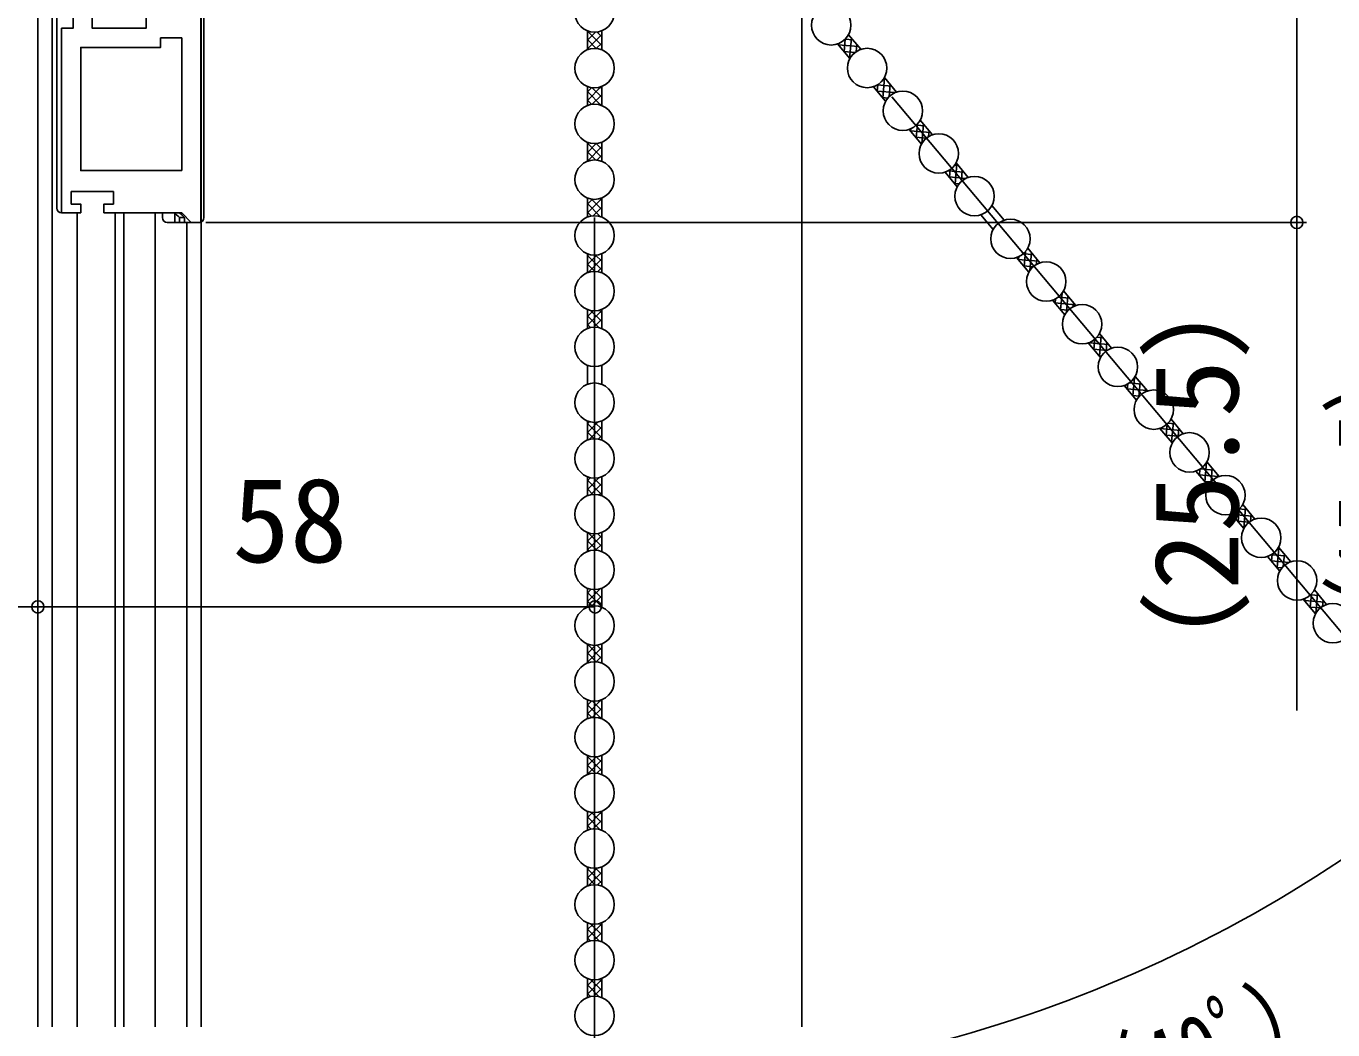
# Model space of a CAD drawing. Units: millimetres, scale not verified. Extents: x -525 to 525, y -785 to 780.
# Drawn here: x -241.2 to -105.2, y 223.3 to 327.7 of the extents above; entities that cross this region are included whole.
import ezdxf
from ezdxf.enums import TextEntityAlignment as Align

# ---------------------------------------------------------------- set-up
doc = ezdxf.new("R2010")
doc.units = ezdxf.units.MM
doc.header["$LTSCALE"] = 4
for name, color, linetype in [('0-3_YKK_11', 7, 'Continuous'), ('0-5_YKK_12', 2, 'Continuous'), ('0-6_YKK_13', 4, 'Continuous'), ('0-8_YKK_D', 6, 'Continuous'), ('0-A_YSS_K', 3, 'Continuous')]:
    doc.layers.add(name, color=color, linetype=linetype)
doc.styles.add('ＭＳ ゴシック', font='')
doc.styles.get('ＭＳ ゴシック').set_extended_font_data('MS Gothic')

msp = doc.modelspace()

# ---------------------------------------------------------------- linework, layer by layer
at = {"layer": '0-3_YKK_11'}
for points in [[(-223.031, 342.3), (-223.031, 307.3), (-224.031, 307.3), (-225.031, 308.3), (-233.131, 308.3), (-233.131, 309.2), (-232.131, 309.2), (-232.131, 310.5), (-236.531, 310.5), (-236.531, 309.2), (-235.531, 309.2), (-235.531, 308.3), (-237.531, 308.3), (-237.531, 327.5), (-236.331, 327.5), (-236.331, 337.8)], [(-234.331, 339.8), (-234.331, 327.5), (-228.731, 327.5), (-228.731, 332.5)]]:
    msp.add_lwpolyline(points, dxfattribs=at)
msp.add_lwpolyline([(-225.031, 312.7), (-225.031, 326.5), (-227.231, 326.5), (-227.231, 325.5), (-235.531, 325.5), (-235.531, 312.7)], close=True, dxfattribs=at)
at = {"layer": '0-5_YKK_12'}
for p, q in [((-240, 361.8), (-240, 223.627)), ((-238.5, 342.3), (-238.5, 223.627)), ((-223.005, 342.26), (-223.003, 223.627)), ((-235.9, 308.3), (-235.9, 223.627)), ((-231.95, 308.3), (-231.95, 223.627)), ((-231.05, 308.3), (-231.05, 223.627)), ((-227.8, 308.3), (-227.8, 223.627)), ((-224.5, 307.3), (-224.5, 223.627))]:
    msp.add_line(p, q, dxfattribs=at)
at = {"layer": '0-6_YKK_13'}
for p, q in [((-238.031, 342.1), (-238.031, 308.8)), ((-222.731, 307.8), (-222.731, 342.1)), ((-182.818, 327.242), (-182.818, 325.258)), ((-182.818, 327.157), (-182.756, 327.219)), ((-182.818, 327.213), (-181.318, 325.713)), ((-182.818, 326.259), (-181.975, 327.102)), ((-182.818, 325.361), (-181.318, 326.861)), ((-181.822, 327.115), (-181.318, 326.611)), ((-181.318, 327.242), (-181.318, 325.258)), ((-156.112, 325.054), (-155.998, 326.354)), ((-155.994, 326.358), (-155.189, 326.288)), ((-155.643, 326.828), (-154.367, 325.308)), ((-155.535, 324.366), (-155.35, 326.479)), ((-182.818, 326.315), (-181.897, 325.393)), ((-182.818, 325.417), (-182.702, 325.3)), ((-181.889, 325.392), (-181.318, 325.963)), ((-156.792, 325.864), (-155.516, 324.344)), ((-156.725, 325.785), (-154.612, 325.6)), ((-156.689, 325.742), (-156.675, 325.907)), ((-156.148, 325.097), (-154.961, 324.993)), ((-154.835, 325.082), (-154.773, 325.791)), ((-155.571, 324.409), (-155.484, 324.401)), ((-152.071, 320.239), (-151.886, 322.352)), ((-151.915, 322.385), (-150.639, 320.865)), ((-182.818, 321.442), (-182.818, 319.458)), ((-182.818, 319.973), (-181.368, 321.424)), ((-182.818, 320.871), (-182.367, 321.322)), ((-182.818, 320.926), (-181.369, 319.477)), ((-182.308, 321.314), (-181.318, 320.325)), ((-181.482, 321.386), (-181.318, 321.223)), ((-181.318, 321.442), (-181.318, 319.458)), ((-153.064, 321.421), (-151.788, 319.901)), ((-152.684, 320.969), (-150.799, 320.804)), ((-152.664, 321.605), (-151.148, 321.472)), ((-152.649, 320.926), (-152.585, 321.655)), ((-152.037, 322.187), (-151.726, 322.16)), ((-151.421, 320.387), (-151.309, 321.664)), ((-150.745, 320.827), (-150.732, 320.976)), ((-182.818, 320.028), (-182.368, 319.578)), ((-182.307, 319.586), (-181.318, 320.575)), ((-181.481, 319.514), (-181.318, 319.677)), ((-152.107, 320.281), (-151.563, 320.234)), ((-149.336, 316.978), (-148.06, 315.458)), ((-149.221, 316.842), (-147.108, 316.657)), ((-149.185, 316.799), (-149.164, 317.044)), ((-148.608, 316.111), (-148.484, 317.528)), ((-148.588, 317.424), (-147.685, 317.345)), ((-148.186, 317.942), (-146.911, 316.422)), ((-148.022, 315.526), (-147.846, 317.536)), ((-147.323, 316.231), (-147.269, 316.848)), ((-182.818, 315.642), (-182.818, 313.658)), ((-182.818, 315.483), (-182.701, 315.6)), ((-182.818, 315.538), (-181.318, 314.038)), ((-182.818, 314.585), (-181.896, 315.507)), ((-181.89, 315.508), (-181.318, 314.936)), ((-181.318, 315.642), (-181.318, 313.658)), ((-148.644, 316.154), (-147.565, 316.059)), ((-148.067, 315.466), (-148.056, 315.465)), ((-182.818, 313.686), (-181.318, 315.186)), ((-182.818, 314.64), (-181.976, 313.798)), ((-181.822, 313.785), (-181.318, 314.288)), ((-182.818, 313.742), (-182.757, 313.681)), ((-145.144, 311.983), (-145.072, 312.807)), ((-144.617, 313.252), (-144.222, 313.217)), ((-144.567, 311.296), (-144.382, 313.409)), ((-144.458, 313.499), (-143.183, 311.979)), ((-145.607, 312.535), (-144.332, 311.015)), ((-145.288, 312.673), (-143.644, 312.529)), ((-145.18, 312.026), (-143.439, 311.874)), ((-143.907, 311.555), (-143.805, 312.721)), ((-143.234, 311.961), (-143.228, 312.033)), ((-144.603, 311.338), (-144.146, 311.298)), ((-182.818, 309.842), (-182.818, 307.858)), ((-182.818, 308.298), (-181.318, 309.798)), ((-182.818, 309.196), (-182.301, 309.713)), ((-182.818, 309.252), (-181.48, 307.914)), ((-182.394, 309.726), (-181.318, 308.65)), ((-182.225, 307.994), (-181.318, 308.9)), ((-181.54, 309.769), (-181.318, 309.548)), ((-181.318, 309.842), (-181.318, 307.858)), ((-140.73, 309.056), (-139.455, 307.536)), ((-237.531, 308.3), (-237.426, 308.3)), ((-237.426, 308.3), (-237.168, 308.3)), ((-237.168, 308.3), (-237.031, 308.3)), ((-232.131, 308.3), (-231.631, 308.3)), ((-231.631, 308.3), (-227.031, 308.3)), ((-225.258, 308.3), (-227.031, 308.3)), ((-227.031, 308.3), (-227.031, 307.8)), ((-226.531, 307.3), (-225.756, 307.3)), ((-225.782, 308.3), (-225.756, 308.274)), ((-225.256, 307.8), (-224.731, 307.8)), ((-225.256, 307.3), (-225.256, 307.8)), ((-225.256, 307.3), (-224.731, 307.3)), ((-224.731, 307.8), (-225.031, 308.1)), ((-182.818, 308.354), (-182.432, 307.968)), ((-181.424, 307.896), (-181.318, 308.002)), ((-141.879, 308.092), (-140.604, 306.572)), ((-137.002, 304.613), (-135.727, 303.093)), ((-182.818, 304.042), (-182.818, 302.058)), ((-182.818, 303.808), (-182.644, 303.982)), ((-182.818, 302.91), (-181.813, 303.916)), ((-182.818, 303.864), (-181.318, 302.364)), ((-182.746, 302.085), (-181.318, 303.512)), ((-181.959, 303.903), (-181.318, 303.262)), ((-181.318, 304.042), (-181.318, 302.058)), ((-138.151, 303.649), (-136.876, 302.129)), ((-137.989, 303.456), (-135.875, 303.271)), ((-137.953, 303.413), (-137.924, 303.74)), ((-137.457, 304.046), (-136.453, 303.959)), ((-137.376, 302.725), (-137.241, 304.265)), ((-136.776, 302.293), (-136.614, 304.15)), ((-136.082, 302.935), (-136.036, 303.462)), ((-182.818, 302.966), (-182.052, 302.2)), ((-182.818, 302.068), (-182.811, 302.061)), ((-181.756, 302.176), (-181.318, 302.614)), ((-137.412, 302.768), (-136.436, 302.682)), ((-134.423, 299.206), (-133.147, 297.686)), ((-134.151, 298.882), (-134.111, 299.34)), ((-133.818, 299.53), (-132.651, 299.428)), ((-133.574, 298.194), (-133.421, 299.937)), ((-133.301, 300.122), (-133.228, 300.116)), ((-133.274, 300.17), (-131.998, 298.65)), ((-132.955, 297.977), (-132.812, 299.619)), ((-182.818, 298.242), (-182.818, 296.258)), ((-182.818, 296.624), (-181.318, 298.124)), ((-182.818, 297.522), (-182.234, 298.107)), ((-182.485, 298.143), (-181.318, 296.976)), ((-181.599, 298.154), (-181.318, 297.874)), ((-181.318, 298.242), (-181.318, 296.258)), ((-134.187, 298.925), (-132.074, 298.74)), ((-133.61, 298.237), (-132.787, 298.165)), ((-132.269, 298.537), (-132.234, 298.932)), ((-182.818, 297.578), (-181.582, 296.341)), ((-182.818, 296.68), (-182.494, 296.355)), ((-182.146, 296.399), (-181.318, 297.226)), ((-181.369, 296.277), (-181.318, 296.328)), ((-130.11, 294.067), (-130.016, 295.147)), ((-129.806, 295.354), (-129.188, 295.3)), ((-129.546, 295.727), (-128.27, 294.207)), ((-129.533, 293.379), (-129.348, 295.492)), ((-130.695, 294.763), (-129.419, 293.243)), ((-130.688, 294.754), (-130.687, 294.766)), ((-130.623, 294.788), (-128.61, 294.612)), ((-130.146, 294.109), (-128.731, 293.985)), ((-128.85, 293.902), (-128.771, 294.804)), ((-182.818, 292.442), (-182.818, 290.458)), ((-181.318, 292.442), (-181.318, 290.458)), ((-129.569, 293.421), (-129.324, 293.4)), ((-126.07, 289.251), (-125.905, 291.138)), ((-125.874, 291.186), (-125.724, 291.173)), ((-125.817, 291.284), (-124.542, 289.764)), ((-126.967, 290.32), (-125.691, 288.8)), ((-126.683, 289.982), (-124.57, 289.797)), ((-126.647, 289.939), (-126.599, 290.485)), ((-126.425, 290.597), (-125.147, 290.485)), ((-125.44, 289.162), (-125.308, 290.676)), ((-124.758, 289.678), (-124.73, 289.988)), ((-126.106, 289.294), (-125.378, 289.23)), ((-182.818, 286.642), (-182.818, 284.658)), ((-182.818, 286.334), (-182.586, 286.566)), ((-182.818, 285.436), (-181.725, 286.529)), ((-182.818, 286.39), (-181.318, 284.89)), ((-182.637, 284.72), (-181.318, 286.038)), ((-182.031, 286.5), (-181.318, 285.788)), ((-181.318, 286.642), (-181.318, 284.658)), ((-123.238, 285.877), (-121.963, 284.357)), ((-123.219, 285.854), (-121.106, 285.669)), ((-123.184, 285.811), (-123.176, 285.899)), ((-122.606, 285.123), (-122.502, 286.312)), ((-122.394, 286.419), (-121.683, 286.357)), ((-122.089, 286.841), (-120.814, 285.321)), ((-122.029, 284.436), (-121.844, 286.549)), ((-121.337, 285.057), (-121.267, 285.861)), ((-182.818, 285.492), (-182.126, 284.799)), ((-181.693, 284.765), (-181.318, 285.14)), ((-122.642, 285.166), (-121.343, 285.053)), ((-122.065, 284.478), (-121.9, 284.464)), ((-119.143, 280.996), (-119.087, 281.632)), ((-119.037, 281.664), (-117.643, 281.542)), ((-118.566, 280.308), (-118.387, 282.352)), ((-118.45, 282.25), (-118.22, 282.23)), ((-118.361, 282.398), (-117.086, 280.878)), ((-117.925, 280.341), (-117.804, 281.733)), ((-182.818, 280.842), (-182.818, 278.858)), ((-182.818, 279.521), (-181.581, 280.759)), ((-182.818, 280.419), (-182.493, 280.745)), ((-182.818, 280.475), (-181.318, 278.975)), ((-182.484, 278.957), (-181.318, 280.123)), ((-182.147, 280.701), (-181.318, 279.873)), ((-181.37, 280.823), (-181.318, 280.771)), ((-181.318, 280.842), (-181.318, 278.858)), ((-119.51, 281.434), (-118.235, 279.914)), ((-119.179, 281.039), (-117.137, 280.86)), ((-118.601, 280.351), (-117.967, 280.295)), ((-117.246, 280.816), (-117.226, 281.045)), ((-182.818, 279.577), (-182.235, 278.993)), ((-181.598, 278.945), (-181.318, 279.225)), ((-115.102, 276.18), (-114.988, 277.48)), ((-114.984, 277.485), (-114.179, 277.414)), ((-114.633, 277.955), (-113.357, 276.435)), ((-114.525, 275.492), (-114.34, 277.606)), ((-115.782, 276.991), (-114.507, 275.471)), ((-115.715, 276.911), (-113.602, 276.726)), ((-115.679, 276.868), (-115.665, 277.034)), ((-115.138, 276.223), (-113.951, 276.119)), ((-113.825, 276.209), (-113.763, 276.918)), ((-182.818, 275.042), (-182.818, 273.058)), ((-182.818, 275.031), (-182.811, 275.039)), ((-182.818, 274.133), (-182.051, 274.9)), ((-182.818, 273.235), (-181.318, 274.735)), ((-182.747, 275.016), (-181.318, 273.587)), ((-181.757, 274.924), (-181.318, 274.485)), ((-181.318, 275.042), (-181.318, 273.058)), ((-114.561, 275.535), (-114.474, 275.528)), ((-182.818, 274.189), (-181.814, 273.184)), ((-181.958, 273.197), (-181.318, 273.837)), ((-111.062, 271.365), (-110.877, 273.478)), ((-111.027, 273.314), (-110.716, 273.287)), ((-110.905, 273.512), (-109.629, 271.992)), ((-182.818, 273.291), (-182.645, 273.117)), ((-112.054, 272.548), (-110.778, 271.028)), ((-111.675, 272.096), (-109.789, 271.931)), ((-111.654, 272.731), (-110.139, 272.599)), ((-111.639, 272.053), (-111.575, 272.781)), ((-110.411, 271.513), (-110.299, 272.79)), ((-109.735, 271.953), (-109.722, 272.102)), ((-111.097, 271.408), (-110.553, 271.36)), ((-182.818, 269.242), (-182.818, 267.258)), ((-181.318, 269.242), (-181.318, 267.258)), ((-182.818, 267.847), (-181.479, 269.187)), ((-182.818, 268.745), (-182.431, 269.132)), ((-182.818, 268.801), (-181.318, 267.301)), ((-182.818, 267.903), (-182.302, 267.387)), ((-182.393, 267.374), (-181.318, 268.449)), ((-182.226, 269.106), (-181.318, 268.199)), ((-181.425, 269.204), (-181.318, 269.097)), ((-108.326, 268.104), (-107.05, 266.584)), ((-108.211, 267.968), (-106.098, 267.783)), ((-108.175, 267.925), (-108.154, 268.171)), ((-107.598, 267.237), (-107.474, 268.654)), ((-107.578, 268.55), (-106.675, 268.471)), ((-107.177, 269.069), (-105.901, 267.549)), ((-107.012, 266.652), (-106.836, 268.663)), ((-106.313, 267.358), (-106.259, 267.975)), ((-181.539, 267.33), (-181.318, 267.551)), ((-107.634, 267.28), (-106.555, 267.186)), ((-107.057, 266.592), (-107.046, 266.591)), ((-182.818, 263.442), (-182.818, 261.458)), ((-182.818, 263.357), (-182.756, 263.419)), ((-182.818, 263.413), (-181.318, 261.913)), ((-182.818, 262.459), (-181.975, 263.302)), ((-182.818, 261.561), (-181.318, 263.061)), ((-182.818, 262.515), (-181.897, 261.593)), ((-181.822, 263.315), (-181.318, 262.811)), ((-181.318, 263.442), (-181.318, 261.458)), ((-182.818, 261.617), (-182.702, 261.5)), ((-181.889, 261.592), (-181.318, 262.163)), ((-182.818, 257.642), (-182.818, 255.658)), ((-182.818, 256.173), (-181.368, 257.624)), ((-182.818, 257.071), (-182.367, 257.522)), ((-182.818, 257.126), (-181.369, 255.677)), ((-182.308, 257.514), (-181.318, 256.525)), ((-181.482, 257.586), (-181.318, 257.423)), ((-181.318, 257.642), (-181.318, 255.658)), ((-182.818, 256.228), (-182.368, 255.778)), ((-182.307, 255.786), (-181.318, 256.775)), ((-181.481, 255.714), (-181.318, 255.877)), ((-182.818, 251.842), (-182.818, 249.858)), ((-182.818, 251.683), (-182.701, 251.8)), ((-182.818, 251.738), (-181.318, 250.238)), ((-182.818, 250.785), (-181.896, 251.707)), ((-181.89, 251.708), (-181.318, 251.136)), ((-181.318, 251.842), (-181.318, 249.858)), ((-182.818, 249.886), (-181.318, 251.386)), ((-182.818, 250.84), (-181.976, 249.998)), ((-181.822, 249.985), (-181.318, 250.488)), ((-182.818, 249.942), (-182.757, 249.881)), ((-182.818, 246.042), (-182.818, 244.058)), ((-182.818, 244.498), (-181.318, 245.998)), ((-182.818, 245.396), (-182.301, 245.913)), ((-182.818, 245.452), (-181.48, 244.114)), ((-182.394, 245.926), (-181.318, 244.85)), ((-182.225, 244.194), (-181.318, 245.1)), ((-181.54, 245.969), (-181.318, 245.748)), ((-181.318, 246.042), (-181.318, 244.058)), ((-182.818, 244.554), (-182.432, 244.168)), ((-181.424, 244.096), (-181.318, 244.202)), ((-182.818, 240.242), (-182.818, 238.258)), ((-182.818, 240.008), (-182.644, 240.182)), ((-182.818, 239.11), (-181.813, 240.116)), ((-182.818, 240.064), (-181.318, 238.564)), ((-182.746, 238.285), (-181.318, 239.712)), ((-181.959, 240.103), (-181.318, 239.462)), ((-181.318, 240.242), (-181.318, 238.258)), ((-182.818, 239.166), (-182.052, 238.4)), ((-182.818, 238.268), (-182.811, 238.261)), ((-181.756, 238.376), (-181.318, 238.814)), ((-182.818, 234.442), (-182.818, 232.458)), ((-182.818, 232.824), (-181.318, 234.324)), ((-182.818, 233.722), (-182.234, 234.307)), ((-182.485, 234.343), (-181.318, 233.176)), ((-181.599, 234.354), (-181.318, 234.074)), ((-181.318, 234.442), (-181.318, 232.458)), ((-182.818, 233.778), (-181.582, 232.541)), ((-182.818, 232.88), (-182.494, 232.555)), ((-182.146, 232.599), (-181.318, 233.426)), ((-181.369, 232.477), (-181.318, 232.528)), ((-182.818, 228.642), (-182.818, 226.658)), ((-182.818, 227.024), (-181.318, 228.524)), ((-182.818, 227.922), (-182.234, 228.507)), ((-182.485, 228.543), (-181.318, 227.376)), ((-181.599, 228.554), (-181.318, 228.274)), ((-181.318, 228.642), (-181.318, 226.658)), ((-182.818, 227.978), (-181.582, 226.741)), ((-182.818, 227.08), (-182.494, 226.755)), ((-182.146, 226.799), (-181.318, 227.626)), ((-181.369, 226.677), (-181.318, 226.728))]:
    msp.add_line(p, q, dxfattribs=at)
for points in [[(-225.756, 308.274), (-225.756, 307.3), (-225.256, 307.3)], [(-225.031, 308.1), (-225.031, 308.074), (-225.258, 308.3)], [(-224.731, 307.8), (-224.731, 307.3), (-223.231, 307.3)]]:
    msp.add_lwpolyline(points, dxfattribs=at)
for centre in [(-182.068, 329.15), (-157.444, 327.808), (-182.068, 323.35), (-153.716, 323.365), (-149.987, 318.922), (-182.068, 317.55), (-146.259, 314.479), (-182.068, 311.75), (-142.531, 310.036), (-182.068, 305.95), (-138.803, 305.593), (-182.068, 300.15), (-135.075, 301.149), (-131.347, 296.706), (-182.068, 294.35), (-127.618, 292.263), (-182.068, 288.55), (-123.89, 287.82), (-182.068, 282.75), (-120.162, 283.377), (-116.434, 278.934), (-182.068, 276.95), (-112.706, 274.491), (-182.068, 271.15), (-108.977, 270.048), (-182.068, 265.35), (-105.249, 265.605), (-182.068, 259.55), (-182.068, 253.75), (-182.068, 247.95), (-182.068, 242.15), (-182.068, 236.35), (-182.068, 230.55), (-182.068, 224.75)]:
    msp.add_circle(centre, 2.05, dxfattribs=at)
for centre, start, end in [((-226.531, 307.8), 180, 270), ((-223.231, 307.8), 270, 0)]:
    msp.add_arc(centre, 0.5, start, end, dxfattribs=at)
for centre, major_axis, ratio, start_param, end_param in [((-237.531, 308.8), (0.5, 0), 0.999962, 3.1415927, 4.712389), ((-237.426, 308.8), (-0.5, 0), 0.999962, 1.5620697, 1.5707963), ((-225.756, 308.3), (-0.5, 0.5), 0.026186, 1.5969763, 3.1154127)]:
    msp.add_ellipse(centre, major_axis=major_axis, ratio=ratio, start_param=start_param, end_param=end_param, dxfattribs=at)
at = {"layer": '0-8_YKK_D'}
for p, q in [((-151.131, 320.376), (-91.537, 249.355)), ((-222.512, 307.3), (-108, 307.3)), ((-182.068, 307.8), (-182.068, 216.404)), ((-355, 267.3), (-240, 267.3)), ((-240, 267.3), (-182, 267.3))]:
    msp.add_line(p, q, dxfattribs=at)
msp.add_lwpolyline([(-109, 332.8), (-109, 307.3), (-109, 256.507)], dxfattribs=at)
for centre in [(-109, 307.3), (-240, 267.3), (-240, 267.3), (-182, 267.3)]:
    msp.add_circle(centre, 0.637, dxfattribs=at)
msp.add_arc((-182.068, 357.246), 139.842, 270, 310, dxfattribs=at)
at = {"layer": '0-A_YSS_K'}
msp.add_line((-160.5, 223.627), (-160.5, 400.8), dxfattribs=at)

# ---------------------------------------------------------------- texts
at = {"layer": '0-8_YKK_D', "style": 'ＭＳ ゴシック'}
for s, height, rotation, width, p in [('<（15.5）>', 8.798, 90, 0.7, (-93.432, 258.03)), ('操作角度（40ﾟ）', 7.331, 20.872, 0.8, (-159.891, 199.375))]:
    msp.add_text(s, height=height, rotation=rotation, dxfattribs=dict(at, width=width)).set_placement(p, align=Align.BOTTOM_LEFT)
msp.add_text('（25.5）', height=8.798, rotation=90, dxfattribs=at).set_placement((-112.432, 257.072), align=Align.BOTTOM_LEFT)
msp.add_text('58', height=8.798, dxfattribs=at).set_placement((-219.761, 269.3), align=Align.BOTTOM_LEFT)

doc.saveas('drawing.dxf')
